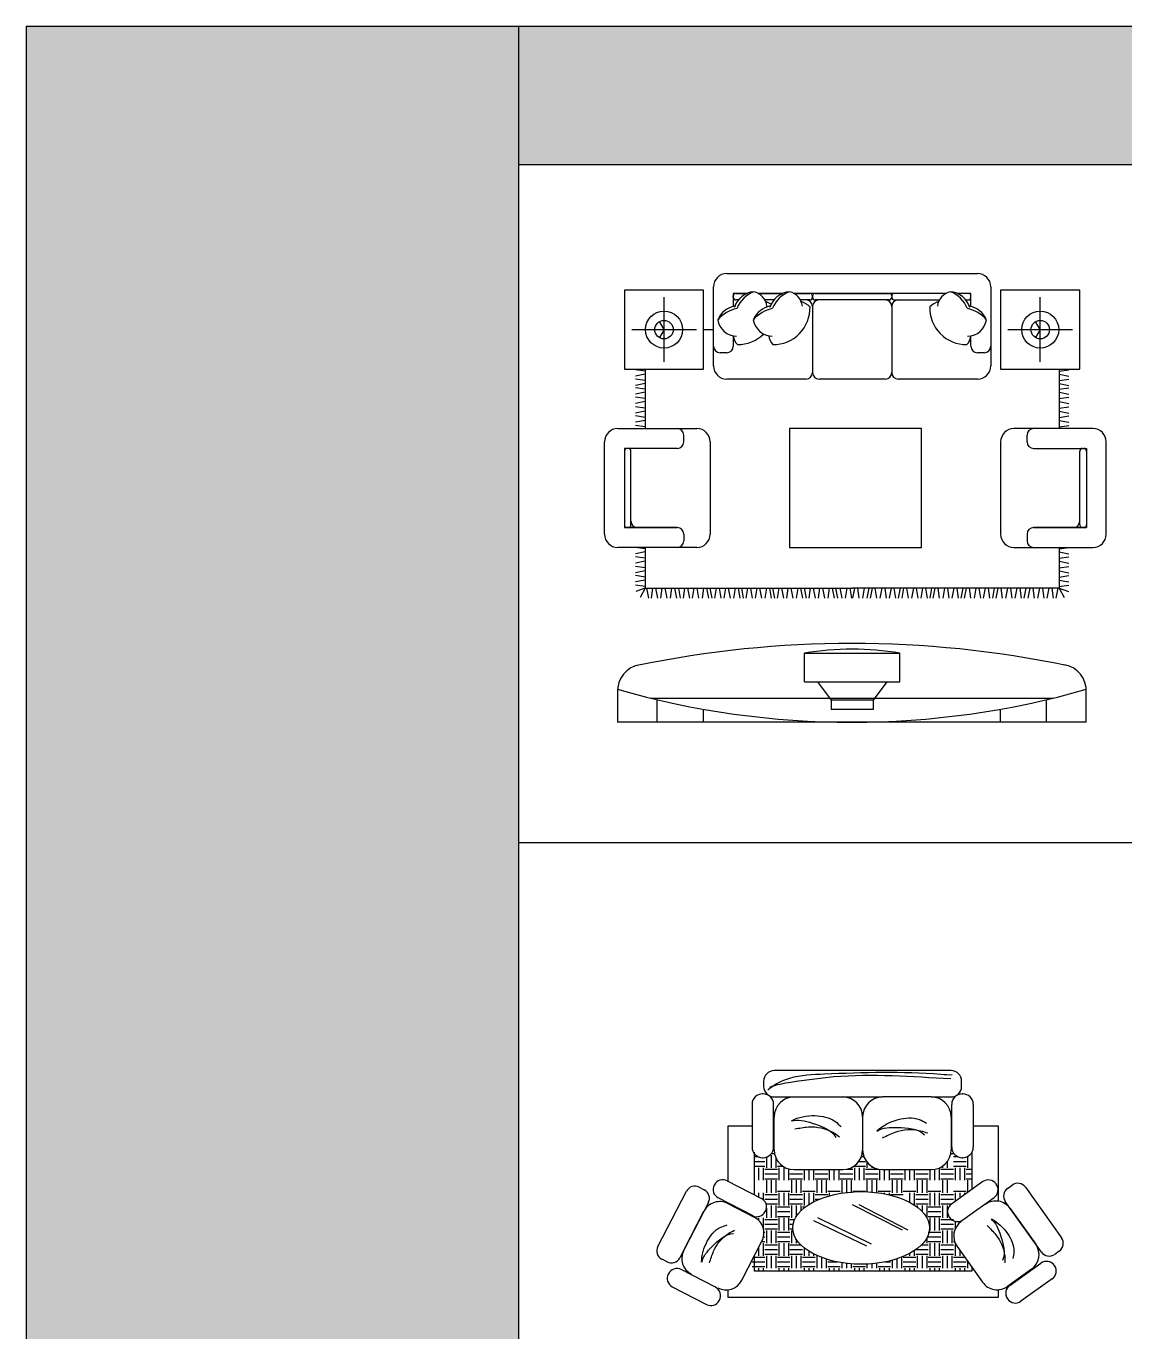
# Model space of a CAD drawing. Header units: millimetres. Extents: x -30782 to 40110, y 35885 to 73818.
# Drawn here: x -30782 to -22458, y 63925 to 73818 of the extents above; entities that cross this region are included whole.
import ezdxf

# ---------------------------------------------------------------- set-up
doc = ezdxf.new("R2010")
doc.units = ezdxf.units.MM
doc.layers.add('www.cad-blocks.net', color=7, linetype='Continuous')

# ---------------------------------------------------------------- blocks, each defined once
blk = doc.blocks.new('A$C78AE5658')
for p, q in [((925.1, 3400), (2825.1, 3400)), ((150.1, 3275), (150.1, 2675)), ((750.1, 3275), (150.1, 3275)), ((750.1, 2675), (750.1, 3275)), ((825.1, 2700), (825.1, 3300)), ((2925.1, 3300), (2925.1, 2700)), ((3000.1, 3275), (3000.1, 2675)), ((3600.1, 3275), (3000.1, 3275)), ((3600.1, 2675), (3600.1, 3275)), ((450.1, 2730), (450.1, 3220)), ((975.1, 3250), (975.1, 3151.7)), ((1080.3, 3250), (975.1, 3250)), ((975.1, 3220), (975.1, 3230)), ((995.1, 3250), (1080.3, 3250)), ((1013.3, 3200), (995.1, 3200)), ((1163.5, 3250), (1349.6, 3250)), ((1349.6, 3250), (1163.5, 3250)), ((1282.6, 3200), (1213.8, 3200)), ((2586.7, 3250), (1432.8, 3250)), ((1432.8, 3250), (1555.1, 3250)), ((1555.1, 3200), (1483.2, 3200)), ((1575.1, 3230), (1575.1, 3220)), ((1575.1, 3220), (1575.1, 3230)), ((1595.1, 3250), (2155.1, 3250)), ((2155.1, 3200), (1595.1, 3200)), ((2175.1, 3230), (2175.1, 3220)), ((2175.1, 3230), (2175.1, 3220)), ((2586.7, 3250), (2195.1, 3250)), ((2195.1, 3200), (2536.4, 3200)), ((2775.1, 3250), (2669.9, 3250)), ((2755.1, 3250), (2669.9, 3250)), ((2737, 3200), (2755.1, 3200)), ((2775.1, 3151.7), (2775.1, 3250)), ((2775.1, 3220), (2775.1, 3230)), ((3300.1, 2730), (3300.1, 3220)), ((1575.1, 3150), (1575.1, 2650)), ((2175.1, 3150), (2175.1, 2650)), ((205.1, 2975), (695.1, 2975)), ((450.1, 2975), (415.1, 3035.6)), ((450.1, 2975), (415.1, 2914.4)), ((750.1, 2975), (825.1, 2975)), ((3055.1, 2975), (3545.1, 2975)), ((3300.1, 2975), (3265.1, 3035.6)), ((3300.1, 2975), (3265.1, 2914.4)), ((975.1, 2927.5), (975.1, 2850)), ((2775.1, 2850), (2775.1, 2927.5)), ((925.1, 2800), (875.1, 2800)), ((2875.1, 2800), (2825.1, 2800)), ((150.1, 2675), (750.1, 2675)), ((307.9, 2675), (307.9, 2224.9)), ((3000.1, 2675), (3600.1, 2675)), ((3442.3, 2675), (3442.3, 2224.9)), ((307.9, 2659.2), (234.4, 2670.3)), ((307.9, 2636.9), (234.4, 2622.4)), ((307.9, 2589), (234.4, 2600.1)), ((1525.1, 2600), (925.1, 2600)), ((2125.1, 2600), (1625.1, 2600)), ((2825.1, 2600), (2225.1, 2600)), ((3442.3, 2659.2), (3515.8, 2670.3)), ((3442.3, 2636.9), (3515.8, 2622.4)), ((3442.3, 2589), (3515.8, 2600.1)), ((307.9, 2566.7), (234.4, 2552.2)), ((307.9, 2523.5), (234.4, 2534.6)), ((307.9, 2501.3), (234.4, 2486.8)), ((3442.3, 2566.7), (3515.8, 2552.2)), ((3442.3, 2523.5), (3515.8, 2534.6)), ((3442.3, 2501.3), (3515.8, 2486.8)), ((307.9, 2453.4), (234.4, 2464.5)), ((307.9, 2431.1), (234.4, 2416.6)), ((307.9, 2379.6), (234.4, 2390.7)), ((3442.3, 2453.4), (3515.8, 2464.5)), ((3442.3, 2431.1), (3515.8, 2416.6)), ((3442.3, 2379.6), (3515.8, 2390.7)), ((307.9, 2357.3), (234.4, 2342.8)), ((307.9, 2309.8), (234.4, 2320.9)), ((307.9, 2287.5), (234.4, 2273)), ((3442.3, 2357.3), (3515.8, 2342.8)), ((3442.3, 2309.8), (3515.8, 2320.9)), ((3442.3, 2287.5), (3515.8, 2273)), ((100, 2225), (700, 2225)), ((307.9, 2237.8), (234.4, 2248.9)), ((1400.1, 2225), (1400.1, 1325)), ((2400.1, 2225), (1400.1, 2225)), ((2400.1, 1325), (2400.1, 2225)), ((3700.2, 2225), (3100.2, 2225)), ((3442.3, 2237.8), (3515.8, 2248.9)), ((0, 1425), (0, 2125)), ((600, 2125), (600, 2175)), ((800, 2125), (800, 1425)), ((3000.2, 2125), (3000.2, 1425)), ((3200.2, 2125), (3200.2, 2175)), ((3800.2, 1425), (3800.2, 2125)), ((150, 2075), (150, 1475)), ((550, 2075), (150, 2075)), ((180, 2075), (170, 2075)), ((200, 2036.8), (200, 2055)), ((200, 1495), (200, 2036.8)), ((3250.2, 2075), (3650.2, 2075)), ((3600.2, 2036.8), (3600.2, 2055)), ((3600.2, 1495), (3600.2, 2036.8)), ((3620.2, 2075), (3630.2, 2075)), ((3650.2, 2075), (3650.2, 1475)), ((150, 1886.6), (150, 1495)), ((150, 1886.6), (150, 1475)), ((3650.2, 1886.6), (3650.2, 1495)), ((3650.2, 1886.6), (3650.2, 1475)), ((550, 1475), (150, 1475)), ((150, 1475), (550, 1475)), ((150, 1475), (550, 1475)), ((170, 1475), (180, 1475)), ((170, 1475), (180, 1475)), ((600, 1425), (600, 1375)), ((600, 1425), (600, 1375)), ((3200.2, 1425), (3200.2, 1375)), ((3200.2, 1425), (3200.2, 1375)), ((3250.2, 1475), (3650.2, 1475)), ((3650.2, 1475), (3250.2, 1475)), ((3650.2, 1475), (3250.2, 1475)), ((3630.2, 1475), (3620.2, 1475)), ((3630.2, 1475), (3620.2, 1475)), ((700, 1325), (100, 1325)), ((307.9, 1313.7), (234.4, 1324.8)), ((307.9, 1291.4), (234.4, 1276.9)), ((1400.1, 1325), (2400.1, 1325)), ((3100.2, 1325), (3700.2, 1325)), ((3442.3, 1313.7), (3515.8, 1324.8)), ((3442.3, 1291.4), (3515.8, 1276.9)), ((307.9, 1243.5), (234.4, 1254.6)), ((307.9, 1221.3), (234.4, 1206.8)), ((3442.3, 1243.5), (3515.8, 1254.6)), ((3442.3, 1221.3), (3515.8, 1206.8)), ((307.9, 1169.7), (234.4, 1180.9)), ((307.9, 1147.5), (234.4, 1133)), ((307.9, 1099.9), (234.4, 1111.1)), ((3442.3, 1169.7), (3515.8, 1180.9)), ((3442.3, 1147.5), (3515.8, 1133)), ((3442.3, 1099.9), (3515.8, 1111.1)), ((307.9, 1077.7), (234.4, 1063.2)), ((307.9, 1028), (234.4, 1039.1)), ((307.9, 1015), (235.6, 991.4)), ((307.9, 1015), (270, 945.8)), ((317.2, 1015), (331.8, 941.5)), ((363.4, 1015), (352.3, 941.5)), ((385.6, 1015), (400.1, 941.5)), ((433.5, 1015), (422.4, 941.5)), ((455.8, 1015), (470.3, 941.5)), ((507.3, 1015), (496.2, 941.5)), ((529.5, 1015), (544.1, 941.5)), ((559.2, 1015), (573.7, 941.5)), ((605.3, 1015), (594.2, 941.5)), ((627.6, 1015), (642.1, 941.5)), ((675.5, 1015), (664.4, 941.5)), ((697.7, 1015), (712.2, 941.5)), ((749.3, 1015), (738.1, 941.5)), ((771.5, 1015), (786, 941.5)), ((798.4, 1015), (813, 941.5)), ((844.6, 1015), (833.5, 941.5)), ((866.8, 1015), (881.3, 941.5)), ((914.7, 1015), (903.6, 941.5)), ((937, 1015), (951.5, 941.5)), ((988.5, 1015), (977.4, 941.5)), ((1010.7, 1015), (1025.3, 941.5)), ((1036.1, 1015), (1050.6, 941.5)), ((1082.2, 1015), (1071.1, 941.5)), ((1104.4, 1015), (1119, 941.5)), ((1152.4, 1015), (1141.3, 941.5)), ((1174.6, 1015), (1189.1, 941.5)), ((1226.1, 1015), (1215, 941.5)), ((1248.4, 1015), (1262.9, 941.5)), ((1272.6, 1015), (1287.1, 941.5)), ((1318.7, 1015), (1307.6, 941.5)), ((1341, 1015), (1355.5, 941.5)), ((1388.9, 1015), (1377.8, 941.5)), ((1411.1, 1015), (1425.6, 941.5)), ((1462.7, 1015), (1451.5, 941.5)), ((1484.9, 1015), (1499.4, 941.5)), ((1511.9, 1015), (1526.4, 941.5)), ((1558, 1015), (1546.9, 941.5)), ((1580.2, 1015), (1594.7, 941.5)), ((1628.1, 1015), (1617, 941.5)), ((1650.4, 1015), (1664.9, 941.5)), ((1701.9, 1015), (1690.8, 941.5)), ((1724.2, 1015), (1738.7, 941.5)), ((1749.7, 1015), (1764.3, 941.5)), ((1782.8, 1015), (1797.3, 941.5)), ((1834.3, 1015), (1823.2, 941.5)), ((1856.6, 1015), (1871.1, 941.5)), ((1893.7, 1015), (1879.1, 941.5)), ((1915.9, 1015), (1927, 941.5)), ((1967.4, 1015), (1952.9, 941.5)), ((2000.5, 1015), (1986, 941.5)), ((2026.1, 1015), (2011.6, 941.5)), ((2048.3, 1015), (2059.4, 941.5)), ((2099.8, 1015), (2085.3, 941.5)), ((2122.1, 1015), (2133.2, 941.5)), ((2170, 1015), (2155.5, 941.5)), ((2192.2, 1015), (2203.4, 941.5)), ((2238.4, 1015), (2223.9, 941.5)), ((2265.3, 1015), (2250.8, 941.5)), ((2287.6, 1015), (2298.7, 941.5)), ((2339.1, 1015), (2324.6, 941.5)), ((2361.3, 1015), (2372.4, 941.5)), ((2409.2, 1015), (2394.7, 941.5)), ((2431.5, 1015), (2442.6, 941.5)), ((2477.6, 1015), (2463.1, 941.5)), ((2501.8, 1015), (2487.3, 941.5)), ((2524.1, 1015), (2535.2, 941.5)), ((2575.6, 1015), (2561.1, 941.5)), ((2597.9, 1015), (2609, 941.5)), ((2645.8, 1015), (2631.3, 941.5)), ((2668, 1015), (2679.1, 941.5)), ((2714.1, 1015), (2699.6, 941.5)), ((2739.5, 1015), (2725, 941.5)), ((2761.7, 1015), (2772.8, 941.5)), ((2813.2, 1015), (2798.7, 941.5)), ((2835.5, 1015), (2846.6, 941.5)), ((2883.4, 1015), (2868.9, 941.5)), ((2905.7, 1015), (2916.8, 941.5)), ((2951.8, 1015), (2937.3, 941.5)), ((2978.7, 1015), (2964.2, 941.5)), ((3001, 1015), (3012.1, 941.5)), ((3052.5, 1015), (3038, 941.5)), ((3074.7, 1015), (3085.8, 941.5)), ((3122.7, 1015), (3108.1, 941.5)), ((3144.9, 1015), (3156, 941.5)), ((3191, 1015), (3176.5, 941.5)), ((3220.7, 1015), (3206.2, 941.5)), ((3242.9, 1015), (3254, 941.5)), ((3294.4, 1015), (3279.9, 941.5)), ((3316.7, 1015), (3327.8, 941.5)), ((3364.6, 1015), (3350.1, 941.5)), ((3386.9, 1015), (3398, 941.5)), ((3433, 1015), (3418.5, 941.5)), ((3442.3, 1077.7), (3515.8, 1063.2)), ((3442.3, 1028), (3515.8, 1039.1)), ((3442.3, 1015), (3514.7, 991.4)), ((3442.3, 1015), (3480.2, 945.8)), ((1514.7, 306.1), (1514.7, 524.1)), ((1514.7, 524.1), (2235.5, 524.1)), ((2235.5, 306.1), (2235.5, 524.1)), ((1514.7, 306.1), (2235.5, 306.1)), ((1613.3, 306.1), (1715.7, 168)), ((2136.9, 306.1), (2034.5, 168)), ((98.4, 250), (98.4, 251.6)), ((98.4, 250), (98.4, 0)), ((3648.4, 250), (3648.4, 251.6)), ((3648.4, 0), (3648.4, 250)), ((348.4, 183.6), (3398.4, 183.6)), ((398.4, 0), (398.4, 171.6)), ((748.4, 0), (748.4, 99.2)), ((2034.5, 168), (1715.7, 168)), ((1715.7, 168), (1715.7, 97.5)), ((2034.5, 168), (2034.5, 97.5)), ((2998.4, 0), (2998.4, 99.2)), ((3348.4, 0), (3348.4, 171.6)), ((3648.4, 0), (98.4, 0)), ((2034.5, 97.5), (1715.7, 97.5))]:
    blk.add_line(p, q)
for points in [[(307.9, 1325), (307.9, 1015), (1875.1, 1015)], [(3442.3, 1325), (3442.3, 1015), (1875.1, 1015)]]:
    blk.add_lwpolyline(points)
blk.add_lwpolyline([(246.4, 432, -0.103184), (3500.3, 432, -0.103184)], format="xyb")
for centre, radius in [((450.1, 2975), 140), ((3300.1, 2975), 140), ((450.1, 2975), 70), ((3300.1, 2975), 70)]:
    blk.add_circle(centre, radius)
for centre, radius, start, end in [((925.1, 3300), 100, 90, 180), ((2825.1, 3300), 100, 0, 90), ((995.1, 3230), 20, 90, 180), ((995.1, 3220), 20, 180, 270), ((1145.5, 3092.7), 170.3, 94.53318, 162.72864), ((1208.5, 3055.2), 220.9, 110.25938, 158.43175), ((1100.2, 3136), 130.4, 7.76802, 75.89361), ((1173.4, 3032.5), 161.7, 56.77866, 73.22072), ((1414.8, 3092.7), 170.3, 94.53318, 162.72864), ((1477.9, 3055.2), 220.9, 110.25938, 158.43175), ((1369.6, 3136), 130.4, 7.76802, 75.89361), ((1442.7, 3032.5), 161.7, 45.50553, 73.22072), ((1525.1, 3150), 50, 0, 90), ((1555.1, 3230), 20, 0, 90), ((1555.1, 3220), 20, 270, 0), ((1595.1, 3230), 20, 90, 180), ((1595.1, 3220), 20, 180, 270), ((1625.1, 3150), 50, 90, 180), ((2125.1, 3150), 50, 0, 90), ((2155.1, 3230), 20, 0, 90), ((2155.1, 3220), 20, 270, 0), ((2195.1, 3230), 20, 90, 180), ((2195.1, 3220), 20, 180, 270), ((2225.1, 3150), 50, 90, 180), ((2576.8, 3032.5), 161.7, 106.77928, 134.49447), ((2650, 3136), 130.4, 104.10639, 172.23198), ((2541.7, 3055.2), 220.9, 21.56825, 69.74062), ((2604.8, 3092.7), 170.3, 17.27136, 85.46682), ((2755.1, 3230), 20, 0, 90), ((2755.1, 3220), 20, 270, 0), ((1019.4, 2980.4), 176.9, 100.63867, 156.68485), ((1072.2, 2851.5), 293.1, 103.64916, 137.26323), ((1288.8, 2980.4), 176.9, 100.63867, 156.68485), ((1341.6, 2851.5), 293.1, 103.64916, 137.26323), ((1278.1, 3139.5), 278.1, 269.42107, 1.71498), ((2741.5, 3139.5), 278.1, 178.28502, 270.57893), ((2678, 2851.5), 293.1, 42.73677, 76.35084), ((2730.8, 2980.4), 176.9, 23.31515, 79.36133), ((1005.6, 3075.1), 150.7, 189.39285, 267.93283), ((1275, 3075.1), 150.7, 189.39285, 267.93283), ((2744.6, 3075.1), 150.7, 272.06717, 350.60715), ((1087.5, 2939.9), 113.2, 186.29025, 223.8884), ((1008.7, 3139.5), 278.1, 269.42107, 314.71173), ((1356.9, 2939.9), 113.2, 186.29025, 223.8884), ((2662.7, 2939.9), 113.2, 316.1116, 353.70975), ((875.1, 2850), 50, 180, 270), ((925.1, 2850), 50, 270, 0), ((2825.1, 2850), 50, 180, 270), ((2875.1, 2850), 50, 270, 0), ((925.1, 2700), 100, 180, 270), ((2825.1, 2700), 100, 270, 0), ((1525.1, 2650), 50, 270, 0), ((1625.1, 2650), 50, 180, 270), ((2125.1, 2650), 50, 270, 0), ((2225.1, 2650), 50, 180, 270), ((100, 2125), 100, 90, 180), ((550, 2175), 50, 0, 90), ((700, 2125), 100, 0, 90), ((3100.2, 2125), 100, 90, 180), ((3250.2, 2175), 50, 90, 180), ((3700.2, 2125), 100, 0, 90), ((550, 2125), 50, 270, 0), ((3250.2, 2125), 50, 180, 270), ((170, 2055), 20, 90, 180), ((180, 2055), 20, 0, 90), ((3620.2, 2055), 20, 90, 180), ((3630.2, 2055), 20, 0, 90), ((170, 1495), 20, 180, 270), ((180, 1495), 20, 270, 0), ((250, 1525), 50, 180, 270), ((3550.2, 1525), 50, 270, 0), ((3620.2, 1495), 20, 180, 270), ((3630.2, 1495), 20, 270, 0), ((100, 1425), 100, 180, 270), ((550, 1425), 50, 0, 90), ((550, 1425), 50, 0, 90), ((700, 1425), 100, 270, 0), ((3100.2, 1425), 100, 180, 270), ((3250.2, 1425), 50, 90, 180), ((3250.2, 1425), 50, 90, 180), ((3700.2, 1425), 100, 270, 0), ((550, 1375), 50, 270, 0), ((550, 1375), 50, 270, 0), ((3250.2, 1375), 50, 180, 270), ((3250.2, 1375), 50, 180, 270), ((1875.1, -1674.9), 2228.4, 80.69248, 99.30752), ((297.9, 238.7), 200, 98.46875, 183.69302), ((3448.8, 238.7), 200, 356.30698, 81.53125), ((1873.4, 6426.3), 6426.3, 253.96581, 286.03419)]:
    blk.add_arc(centre, radius, start, end)
blk = doc.blocks.new('A$C4F5E3E8E')
for p, q in [((809.3, 1700.4), (809.3, 1660.4)), ((2229.3, 1780.4), (889.3, 1780.4)), ((2309.3, 1660.4), (2309.3, 1700.4)), ((804.8, 1604.1), (801.4, 1604.1)), ((2313.8, 1604.1), (2317.2, 1604.1)), ((721.4, 1524.1), (721.4, 1200.3)), ((884.8, 1200.3), (884.8, 1524.1)), ((889.3, 1580.4), (1039.3, 1580.4)), ((1039.3, 1580.4), (1409.3, 1580.4)), ((1409.3, 1580.4), (1709.3, 1580.4)), ((2079.3, 1580.4), (1709.3, 1580.4)), ((2079.3, 1580.4), (2229.3, 1580.4)), ((2233.8, 1200.3), (2233.8, 1524.1)), ((2397.2, 1524.1), (2397.2, 1200.3)), ((886.3, 1433.4), (886.3, 1183.4)), ((1559.3, 1430.4), (1559.3, 1180.4)), ((1559.3, 1430.4), (1559.3, 1180.4)), ((2229.3, 1430.4), (2229.3, 1180.4)), ((539.5, 1361.2), (721.4, 1361.2)), ((539.5, 942.7), (539.5, 1361.2)), ((2397.2, 1361.2), (2585.6, 1361.2)), ((2585.6, 1361.2), (2585.6, 790.8)), ((722.4, 1187.7), (723.1, 1187.7)), ((739.5, 839.3), (739.5, 1161.2)), ((739.5, 1128.2), (766.7, 1128.2)), ((739.5, 1092.5), (818.3, 1092.5)), ((801.4, 1120.3), (804.8, 1120.3)), ((830.2, 1124.4), (830.2, 1044.8)), ((865.9, 1140.1), (865.9, 1044.8)), ((868.6, 1152), (892, 1152)), ((901.6, 1120.9), (901.6, 1044.8)), ((913.6, 1092.5), (917.8, 1092.5)), ((1530.8, 1092.5), (1580.3, 1092.5)), ((1549.9, 1128.2), (1568.7, 1128.2)), ((2199.4, 1090.6), (2199.4, 1044.8)), ((2226.6, 1152), (2247.1, 1152)), ((2247.1, 1128.2), (2279.1, 1128.2)), ((2247.1, 1092.5), (2342.3, 1092.5)), ((2259, 1142), (2259, 1140.1)), ((2317.2, 1120.3), (2313.8, 1120.3)), ((2354.2, 1129.3), (2354.2, 1044.8)), ((2381, 1152), (2385.6, 1152)), ((2385.6, 1161.2), (2385.6, 878.8)), ((739.5, 1056.8), (818.3, 1056.8)), ((770.7, 1044.8), (770.7, 949.6)), ((806.4, 1044.8), (806.4, 949.6)), ((818.3, 1032.9), (913.6, 1032.9)), ((818.3, 997.2), (913.6, 997.2)), ((913.6, 1056.8), (954.4, 1056.8)), ((925.5, 1044.8), (925.5, 949.6)), ((961.2, 1044.8), (961.2, 949.6)), ((996.9, 1036.5), (996.9, 949.6)), ((1008.8, 1032.9), (1011.9, 1032.9)), ((1008.8, 997.2), (1104.1, 997.2)), ((1039.3, 1030.4), (1409.3, 1030.4)), ((1116, 1030.4), (1116, 949.6)), ((1151.7, 1030.4), (1151.7, 949.6)), ((1187.4, 1030.4), (1187.4, 949.6)), ((1199.3, 997.2), (1294.6, 997.2)), ((1306.5, 1030.4), (1306.5, 949.6)), ((1342.2, 1030.4), (1342.2, 949.6)), ((1377.9, 1030.4), (1377.9, 949.6)), ((1389.8, 997.2), (1485.1, 997.2)), ((1436.7, 1032.9), (1485.1, 1032.9)), ((1494.2, 1056.8), (1580.3, 1056.8)), ((1497, 1044.8), (1497, 949.6)), ((1532.7, 1044.8), (1532.7, 949.6)), ((1568.4, 1044.8), (1568.4, 949.6)), ((1580.3, 1032.9), (1675.6, 1032.9)), ((1580.3, 997.2), (1675.6, 997.2)), ((1592.2, 1086.7), (1592.2, 1044.8)), ((1627.9, 1054.4), (1627.9, 1044.8)), ((1687.5, 1032), (1687.5, 949.6)), ((1709.3, 1030.4), (2079.3, 1030.4)), ((1723.2, 1030.4), (1723.2, 949.6)), ((1758.9, 1030.4), (1758.9, 949.6)), ((1770.8, 997.2), (1866.1, 997.2)), ((1878, 1030.4), (1878, 949.6)), ((1913.7, 1030.4), (1913.7, 949.6)), ((1949.4, 1030.4), (1949.4, 949.6)), ((1961.3, 997.2), (2056.6, 997.2)), ((2068.5, 1030.4), (2068.5, 949.6)), ((2104.2, 1032.5), (2104.2, 949.6)), ((2139.9, 1043.2), (2139.9, 949.6)), ((2151.8, 1032.9), (2247.1, 1032.9)), ((2151.8, 997.2), (2247.1, 997.2)), ((2163.7, 1056.4), (2163.7, 1044.8)), ((2247.1, 1056.8), (2342.3, 1056.8)), ((2259, 1044.8), (2259, 949.6)), ((2294.7, 1044.8), (2294.7, 949.6)), ((2330.4, 1044.8), (2330.4, 949.6)), ((2342.3, 1032.9), (2385.6, 1032.9)), ((2342.3, 997.2), (2385.6, 997.2)), ((321, 897.1), (359.4, 877.3)), ((434.8, 912.3), (436.2, 915)), ((533.2, 945.9), (792.1, 812.1)), ((818.3, 961.5), (913.6, 961.5)), ((830.2, 949.6), (830.2, 854.3)), ((865.9, 949.6), (865.9, 854.3)), ((901.6, 949.6), (901.6, 854.3)), ((1008.8, 961.5), (1104.1, 961.5)), ((1020.7, 949.6), (1020.7, 854.3)), ((1056.4, 949.6), (1056.4, 854.3)), ((1092.1, 949.6), (1092.1, 854.3)), ((1199.3, 961.5), (1294.6, 961.5)), ((1211.2, 949.6), (1211.2, 854.3)), ((1246.9, 949.6), (1246.9, 854.3)), ((1282.6, 949.6), (1282.6, 854.3)), ((1389.8, 961.5), (1485.1, 961.5)), ((1401.7, 949.6), (1401.7, 854.3)), ((1437.4, 949.6), (1437.4, 854.3)), ((1473.1, 949.6), (1473.1, 854.3)), ((1580.3, 961.5), (1675.6, 961.5)), ((1592.2, 949.6), (1592.2, 862)), ((1627.9, 949.6), (1627.9, 859.7)), ((1663.6, 949.6), (1663.6, 854.3)), ((1770.8, 961.5), (1866.1, 961.5)), ((1782.7, 949.6), (1782.7, 854.3)), ((1818.4, 949.6), (1818.4, 854.3)), ((1854.1, 949.6), (1854.1, 854.3)), ((1961.3, 961.5), (2056.6, 961.5)), ((1973.2, 949.6), (1973.2, 854.3)), ((2008.9, 949.6), (2008.9, 854.3)), ((2044.6, 949.6), (2044.6, 854.3)), ((2151.8, 961.5), (2247.1, 961.5)), ((2163.7, 949.6), (2163.7, 854.3)), ((2199.4, 949.6), (2199.4, 854.3)), ((2469.7, 938.8), (2232.5, 769.5)), ((2342.3, 961.5), (2385.6, 961.5)), ((2354.2, 949.6), (2354.2, 856.4)), ((2571.9, 919.6), (2570.1, 922.1)), ((2656.8, 888.2), (2691.9, 913.3)), ((2792.4, 896.5), (3065.7, 513.7)), ((8, 448.3), (224, 866.2)), ((724.6, 681.4), (465.7, 815.3)), ((770.7, 854.3), (770.7, 823.1)), ((806.4, 854.3), (806.4, 802.3)), ((818.3, 842.4), (913.6, 842.4)), ((818.3, 806.7), (913.6, 806.7)), ((913.6, 866.3), (1008.8, 866.3)), ((925.5, 854.3), (925.5, 759.1)), ((961.2, 854.3), (961.2, 759.1)), ((996.9, 854.3), (996.9, 759.1)), ((1008.8, 842.4), (1104.1, 842.4)), ((1008.8, 806.7), (1104.1, 806.7)), ((1104.1, 866.3), (1199.3, 866.3)), ((1116, 854.3), (1116, 759.1)), ((1151.7, 854.3), (1151.7, 764.7)), ((1187.4, 854.3), (1187.4, 785.1)), ((1199.3, 842.4), (1294.6, 842.4)), ((1199.3, 806.7), (1234.5, 806.7)), ((1294.6, 866.3), (1389.8, 866.3)), ((1306.5, 854.3), (1306.5, 831.1)), ((1485.1, 866.3), (1580.3, 866.3)), ((1675.6, 866.3), (1770.8, 866.3)), ((1723.2, 854.3), (1723.2, 846.8)), ((1758.9, 854.3), (1758.9, 839.2)), ((1770.8, 842.4), (1866.1, 842.4)), ((1866.1, 866.3), (1961.3, 866.3)), ((1913.7, 854.3), (1913.7, 782.8)), ((1949.4, 854.3), (1949.4, 759.1)), ((1961.3, 842.4), (2056.6, 842.4)), ((1961.3, 806.7), (2056.6, 806.7)), ((2056.6, 866.3), (2151.8, 866.3)), ((2068.5, 854.3), (2068.5, 759.1)), ((2104.2, 854.3), (2104.2, 759.1)), ((2139.9, 854.3), (2139.9, 759.1)), ((2151.8, 842.4), (2247.1, 842.4)), ((2151.8, 806.7), (2247.1, 806.7)), ((2247.1, 866.3), (2342.3, 866.3)), ((2259, 854.3), (2259, 788.4)), ((2294.7, 854.3), (2294.7, 813.9)), ((2317.9, 649.8), (2555.1, 819.2)), ((2330.4, 854.3), (2330.4, 839.4)), ((390.3, 780.2), (174.2, 362.4)), ((203.9, 419.2), (356.8, 715)), ((538.7, 773), (738.6, 669.6)), ((538.7, 773), (738.6, 669.6)), ((539.5, 772.6), (539.5, 777.1)), ((823, 715), (821.6, 712.3)), ((827.3, 771), (913.6, 771)), ((830.2, 737.1), (830.2, 663.8)), ((865.9, 759.1), (865.9, 663.8)), ((901.6, 759.1), (901.6, 663.8)), ((913.6, 747.2), (1008.8, 747.2)), ((913.6, 711.5), (1008.8, 711.5)), ((1008.8, 771), (1104.1, 771)), ((1020.7, 759.1), (1020.7, 663.8)), ((1056.4, 759.1), (1056.4, 673.5)), ((1092.1, 759.1), (1092.1, 717.9)), ((1104.1, 747.2), (1126.3, 747.2)), ((1480.5, 766.8), (1858.7, 574)), ((1530.5, 766.8), (1901.6, 574)), ((1961.3, 771), (2056.6, 771)), ((1973.2, 759.1), (1973.2, 745)), ((2008.9, 759.1), (2008.9, 713.4)), ((2044.6, 759.1), (2044.6, 663.8)), ((2056.6, 747.2), (2151.8, 747.2)), ((2056.6, 711.5), (2151.8, 711.5)), ((2151.8, 771), (2234.6, 771)), ((2163.7, 759.1), (2163.7, 663.8)), ((2199.4, 759.1), (2199.4, 663.8)), ((2913.4, 404.9), (2640.1, 787.8)), ((2677.2, 735.4), (2870.7, 464.4)), ((770.7, 663.8), (770.7, 646.5)), ((806.4, 663.8), (806.4, 586.8)), ((818.3, 651.9), (913.6, 651.9)), ((818.3, 616.2), (913.6, 616.2)), ((913.6, 675.8), (1008.8, 675.8)), ((925.5, 663.8), (925.5, 568.6)), ((961.2, 663.8), (961.2, 568.6)), ((996.9, 663.8), (996.9, 568.6)), ((1008.8, 651.9), (1045, 651.9)), ((1008.8, 616.2), (1033.6, 616.2)), ((1187.9, 645.4), (1587.6, 452.6)), ((1216.5, 666.8), (1623.2, 466.9)), ((2051.6, 651.9), (2056.6, 651.9)), ((2056.6, 675.8), (2151.8, 675.8)), ((2068.5, 663.8), (2068.5, 568.6)), ((2104.2, 663.8), (2104.2, 568.6)), ((2139.9, 663.8), (2139.9, 568.6)), ((2151.8, 651.9), (2247.1, 651.9)), ((2151.8, 616.2), (2247.1, 616.2)), ((2215.7, 669), (2217.5, 666.6)), ((2259, 638.5), (2259, 576.7)), ((808.5, 521), (818.3, 521)), ((811.4, 556.7), (818.3, 556.7)), ((818.3, 580.5), (913.6, 580.5)), ((830.2, 568.6), (830.2, 473.3)), ((865.9, 568.6), (865.9, 473.3)), ((901.6, 568.6), (901.6, 473.3)), ((913.6, 556.7), (1008.8, 556.7)), ((913.6, 521), (1008.8, 521)), ((1008.8, 580.5), (1031.1, 580.5)), ((1020.7, 568.6), (1020.7, 473.3)), ((1056.4, 503.1), (1056.4, 473.3)), ((2044.6, 510.7), (2044.6, 473.3)), ((2056.6, 556.7), (2151.8, 556.7)), ((2056.6, 521), (2151.8, 521)), ((2151.8, 580.5), (2247.1, 580.5)), ((2163.7, 568.6), (2163.7, 473.3)), ((2199.4, 568.6), (2199.4, 473.3)), ((2235.1, 568.6), (2235.1, 473.3)), ((2247.1, 556.7), (2252.7, 556.7)), ((2247.1, 521), (2249.3, 521)), ((643.6, 191.9), (796.5, 487.7)), ((770.7, 437.7), (770.7, 378.1)), ((795.2, 485.3), (818.3, 485.3)), ((806.4, 473.3), (806.4, 378.1)), ((818.3, 461.4), (913.6, 461.4)), ((818.3, 425.7), (913.6, 425.7)), ((913.6, 485.3), (1008.8, 485.3)), ((925.5, 473.3), (925.5, 378.1)), ((961.2, 473.3), (961.2, 378.1)), ((996.9, 473.3), (996.9, 378.1)), ((1008.8, 461.4), (1089.4, 461.4)), ((1008.8, 425.7), (1104.1, 425.7)), ((1116, 437.4), (1116, 378.1)), ((1151.7, 411.9), (1151.7, 378.1)), ((1949.4, 414.7), (1949.4, 378.1)), ((1961.3, 425.7), (2056.6, 425.7)), ((2007.3, 461.4), (2056.6, 461.4)), ((2056.6, 485.3), (2151.8, 485.3)), ((2068.5, 473.3), (2068.5, 378.1)), ((2104.2, 473.3), (2104.2, 378.1)), ((2139.9, 473.3), (2139.9, 378.1)), ((2151.8, 461.4), (2247.1, 461.4)), ((2151.8, 425.7), (2247.1, 425.7)), ((2247.1, 485.3), (2255.6, 485.3)), ((2259, 473.3), (2259, 378.1)), ((2274.3, 447.8), (2467.8, 176.8)), ((2294.7, 419.3), (2294.7, 378.1)), ((3049, 413.2), (3013.9, 388.2)), ((77.2, 331.5), (38.9, 351.3)), ((723.1, 330.5), (818.3, 330.5)), ((733.7, 366.2), (818.3, 366.2)), ((739.5, 260.6), (739.5, 377.4)), ((818.3, 390), (913.6, 390)), ((830.2, 378.1), (830.2, 282.8)), ((865.9, 378.1), (865.9, 282.8)), ((901.6, 378.1), (901.6, 282.8)), ((913.6, 366.2), (1008.8, 366.2)), ((913.6, 330.5), (1008.8, 330.5)), ((1008.8, 390), (1104.1, 390)), ((1020.7, 378.1), (1020.7, 282.8)), ((1056.4, 378.1), (1056.4, 282.8)), ((1092.1, 378.1), (1092.1, 282.8)), ((1104.1, 366.2), (1199.3, 366.2)), ((1104.1, 330.5), (1199.3, 330.5)), ((1187.4, 391.4), (1187.4, 378.1)), ((1211.2, 378.1), (1211.2, 282.8)), ((1246.9, 364.9), (1246.9, 282.8)), ((1282.6, 352.5), (1282.6, 282.8)), ((1294.6, 330.5), (1369.4, 330.5)), ((1401.7, 324.8), (1401.7, 282.8)), ((1437.4, 319.9), (1437.4, 282.8)), ((1473.1, 316.4), (1473.1, 282.8)), ((1592.2, 314.5), (1592.2, 282.8)), ((1627.9, 316.8), (1627.9, 282.8)), ((1663.6, 320.4), (1663.6, 282.8)), ((1727.2, 330.5), (1770.8, 330.5)), ((1782.7, 343.3), (1782.7, 282.8)), ((1818.4, 353.9), (1818.4, 282.8)), ((1854.1, 366.7), (1854.1, 282.8)), ((1866.1, 366.2), (1961.3, 366.2)), ((1866.1, 330.5), (1961.3, 330.5)), ((1913.7, 393.7), (1913.7, 378.1)), ((1961.3, 390), (2056.6, 390)), ((1973.2, 378.1), (1973.2, 282.8)), ((2008.9, 378.1), (2008.9, 282.8)), ((2044.6, 378.1), (2044.6, 282.8)), ((2056.6, 366.2), (2151.8, 366.2)), ((2056.6, 330.5), (2151.8, 330.5)), ((2151.8, 390), (2247.1, 390)), ((2163.7, 378.1), (2163.7, 282.8)), ((2199.4, 378.1), (2199.4, 282.8)), ((2235.1, 378.1), (2235.1, 282.8)), ((2247.1, 366.2), (2332.6, 366.2)), ((2247.1, 330.5), (2342.3, 330.5)), ((2354.2, 335.9), (2354.2, 282.8)), ((2673, 152.4), (2910.2, 321.8)), ((3010.7, 305), (3012.4, 302.6)), ((88, 241.5), (86.6, 238.8)), ((443.9, 138.6), (185, 272.4)), ((723.1, 294.8), (818.3, 294.8)), ((2385.6, 260.6), (739.5, 260.6)), ((770.7, 282.8), (770.7, 260.6)), ((806.4, 282.8), (806.4, 260.6)), ((913.6, 294.8), (1008.8, 294.8)), ((925.5, 282.8), (925.5, 260.6)), ((961.2, 282.8), (961.2, 260.6)), ((996.9, 282.8), (996.9, 260.6)), ((1104.1, 294.8), (1199.3, 294.8)), ((1116, 282.8), (1116, 260.6)), ((1151.7, 282.8), (1151.7, 260.6)), ((1187.4, 282.8), (1187.4, 260.6)), ((1294.6, 294.8), (1389.8, 294.8)), ((1306.5, 282.8), (1306.5, 260.6)), ((1342.2, 282.8), (1342.2, 260.6)), ((1377.9, 282.8), (1377.9, 260.6)), ((1485.1, 294.8), (1580.3, 294.8)), ((1497, 282.8), (1497, 260.6)), ((1532.7, 282.8), (1532.7, 260.6)), ((1568.4, 282.8), (1568.4, 260.6)), ((1675.6, 294.8), (1770.8, 294.8)), ((1687.5, 282.8), (1687.5, 260.6)), ((1723.2, 282.8), (1723.2, 260.6)), ((1758.9, 282.8), (1758.9, 260.6)), ((1866.1, 294.8), (1961.3, 294.8)), ((1878, 282.8), (1878, 260.6)), ((1913.7, 282.8), (1913.7, 260.6)), ((1949.4, 282.8), (1949.4, 260.6)), ((2056.6, 294.8), (2151.8, 294.8)), ((2068.5, 282.8), (2068.5, 260.6)), ((2104.2, 282.8), (2104.2, 260.6)), ((2139.9, 282.8), (2139.9, 260.6)), ((2247.1, 294.8), (2342.3, 294.8)), ((2259, 282.8), (2259, 260.6)), ((2294.7, 282.8), (2294.7, 260.6)), ((2330.4, 282.8), (2330.4, 260.6)), ((2385.6, 292), (2385.6, 260.6)), ((2839.2, 276.1), (2656.1, 145.4)), ((2839.2, 276.1), (2656.1, 145.4)), ((2995.7, 202.1), (2758.5, 32.8)), ((117.5, 141.8), (376.4, 8)), ((539.5, 60.6), (539.5, 119.8)), ((2585.6, 120.5), (2585.6, 60.6)), ((473.4, 38.9), (474.8, 41.6)), ((2585.6, 60.6), (539.5, 60.6)), ((2658, 49.5), (2656.3, 52))]:
    blk.add_line(p, q)
for centre, radius, start, end in [((889.3, 1700.4), 80, 90, 180), ((2229.3, 1700.4), 80, 0, 90), ((801.4, 1524.1), 80, 90, 180), ((804.8, 1524.1), 80, 0, 90), ((889.3, 1660.4), 80, 180, 270), ((2229.3, 1660.4), 80, 270, 0), ((2313.8, 1524.1), 80, 90, 180), ((2317.2, 1524.1), 80, 0, 90), ((1039.3, 1430.4), 150, 90, 180), ((1409.3, 1430.4), 150, 0, 90), ((1709.3, 1430.4), 150, 90, 180), ((2079.3, 1430.4), 150, 0, 90), ((801.4, 1200.3), 80, 180, 270), ((804.8, 1200.3), 80, 270, 0), ((2313.8, 1200.3), 80, 180, 270), ((2317.2, 1200.3), 80, 270, 0), ((1039.3, 1180.4), 150, 180, 270), ((1409.3, 1180.4), 150, 270, 0), ((1709.3, 1180.4), 150, 180, 270), ((2079.3, 1180.4), 150, 270, 0), ((288, 833.1), 72, 62.66031, 152.66031), ((498.8, 879.3), 72, 152.66031, 242.66031), ((500.2, 882), 72, 62.66031, 152.66031), ((2511.5, 880.2), 72, 35.52605, 125.52605), ((2513.3, 877.8), 72, 305.52605, 35.52605), ((2733.8, 854.7), 72, 35.52605, 125.52605), ((326.3, 813.3), 72, 332.66031, 62.66031), ((759.1, 748.1), 72, 332.66031, 62.66031), ((2567.3, 657), 135, 35.52605, 125.52605), ((2698.7, 829.6), 72, 125.52605, 215.52605), ((476.7, 653), 135, 62.66031, 152.66031), ((757.7, 745.4), 72, 242.66031, 332.66031), ((2274.3, 710.9), 72, 125.52605, 215.52605), ((676.6, 549.7), 135, 332.66031, 62.66031), ((2276.1, 708.4), 72, 215.52605, 305.52605), ((2384.2, 526.3), 135, 125.52605, 215.52605), ((3007.1, 471.8), 72, 305.52605, 35.52605), ((71.9, 415.2), 72, 152.66031, 242.66031), ((323.8, 357.2), 135, 152.66031, 242.66031), ((2760.8, 386), 135, 305.52605, 35.52605), ((2972, 446.8), 72, 215.52605, 305.52605), ((110.2, 395.4), 72, 242.66031, 332.66031), ((2952.1, 263.2), 72, 35.52605, 125.52605), ((2953.8, 260.7), 72, 305.52605, 35.52605), ((150.6, 205.8), 72, 152.66031, 242.66031), ((152, 208.5), 72, 62.66031, 152.66031), ((410.9, 74.6), 72, 332.66031, 62.66031), ((523.7, 253.9), 135, 242.66031, 332.66031), ((2577.7, 255.2), 135, 215.52605, 305.52605), ((2714.9, 93.9), 72, 125.52605, 215.52605), ((409.5, 71.9), 72, 242.66031, 332.66031), ((2716.6, 91.4), 72, 215.52605, 305.52605)]:
    blk.add_arc(centre, radius, start, end)
blk.add_ellipse((1548.3, 588.3), major_axis=(517.4, 0), ratio=0.531035)
for points, start_tangent, end_tangent in [([(841.6, 1633.6), (1007.5, 1723.7), (1269.5, 1755.7), (2151.3, 1752.8), (2238.6, 1749.9)], (0.723657, 0.69016), (0.996388, 0.084912)), ([(855.6, 1654.5), (1015.7, 1693), (1338.7, 1734.4), (2227.7, 1719.6)], (0.918926, 0.39443), (0.998699, -0.050998)), ([(1019.1, 1400.8), (1197.6, 1439.1), (1350.7, 1395.4), (1396.3, 1354.2)], (0.887769, 0.46029), (0.722998, -0.690851)), ([(1019.6, 1398.9), (1176, 1382.7), (1357.3, 1272.9)], (0.959932, 0.280233), (0.498869, -0.866677)), ([(1667.6, 1323.1), (1828.4, 1409.5), (1987.6, 1410.1), (2042.8, 1383.1)], (0.725014, 0.688734), (0.886419, -0.462883)), ([(1044.4, 1339.7), (1148.2, 1353.5), (1337.4, 1310.4), (1384.6, 1279)], (0.994034, 0.109075), (0.828602, -0.559839)), ([(1668.5, 1321.5), (1823.2, 1349.3), (2028, 1294.2)], (0.844344, 0.535801), (0.719938, -0.694038)), ([(1708.8, 1271.4), (1804.7, 1313.6), (1998.4, 1324.7), (2052.4, 1307.7)], (0.924638, 0.380847), (0.951484, -0.307697)), ([(339.2, 328.9), (382.3, 487.4), (480.5, 591.7), (532.3, 611.1)], (-0.001154, 0.999999), (0.94573, 0.324955)), ([(2503.5, 605.8), (2567.9, 537.1), (2635.3, 375.9), (2637, 324.9)], (0.666377, -0.745615), (0.025852, -0.999666)), ([(2533.9, 655), (2603.8, 532), (2618.2, 341.7)], (0.785858, -0.618406), (-0.415467, -0.909608)), ([(2535, 656.3), (2656.4, 545.6), (2704.5, 410.6), (2698.1, 355.7)], (0.890466, -0.45505), (-0.142135, -0.989847)), ([(340.8, 328.4), (418.4, 446.8), (581.2, 546.4)], (0.191933, 0.981408), (0.998982, 0.045111)), ([(398.4, 323.8), (430.3, 412.5), (543, 545.9), (587.5, 570.7)], (0.359633, 0.933094), (0.877852, 0.478932))]:
    blk.add_spline(points, degree=3, dxfattribs=dict(start_tangent=start_tangent, end_tangent=end_tangent))
blk = doc.blocks.new('format')
at = {"true_color": 0x444444}
blk.add_hatch(color=250, dxfattribs=at).paths.add_polyline_path([(-30781.7, 35884.5), (-27052.7, 35884.5), (-27052.7, 73818), (-30781.7, 73818)])
h = blk.add_hatch(color=256)
h.set_gradient(color1=(68, 68, 68), color2=(84, 109, 142), tint=1)
h.paths.add_polyline_path([(-27052.7, 73818), (-27052.7, 72770), (40110.2, 72770), (40110.2, 73818)])
at = {"color": 250, "true_color": 0x444444}
for p, q in [((-30781.7, 73818), (-27052.7, 73818)), ((-30781.7, 73818), (-30781.7, 35884.5)), ((-27052.7, 73818), (-27052.7, 35884.5))]:
    blk.add_line(p, q, dxfattribs=at)
blk.add_line((-27052.7, 73818), (-27052.7, 35884.5))
at = {"color": 155, "true_color": 0x546d8e}
for p, q in [((-27052.7, 73818), (40110.2, 73818)), ((-27052.7, 72770), (40110.2, 72770)), ((-27052.7, 67633.8), (40110.2, 67633.8))]:
    blk.add_line(p, q, dxfattribs=at)

msp = doc.modelspace()

# ---------------------------------------------------------------- block references
for name, p in [('A$C78AE5658', (-26399.6, 68543.4)), ('A$C4F5E3E8E', (-26004, 64124.3))]:
    msp.add_blockref(name, p)
at = {"layer": 'www.cad-blocks.net'}
msp.add_blockref('format', (0, 0), dxfattribs=at)

doc.saveas('drawing.dxf')
